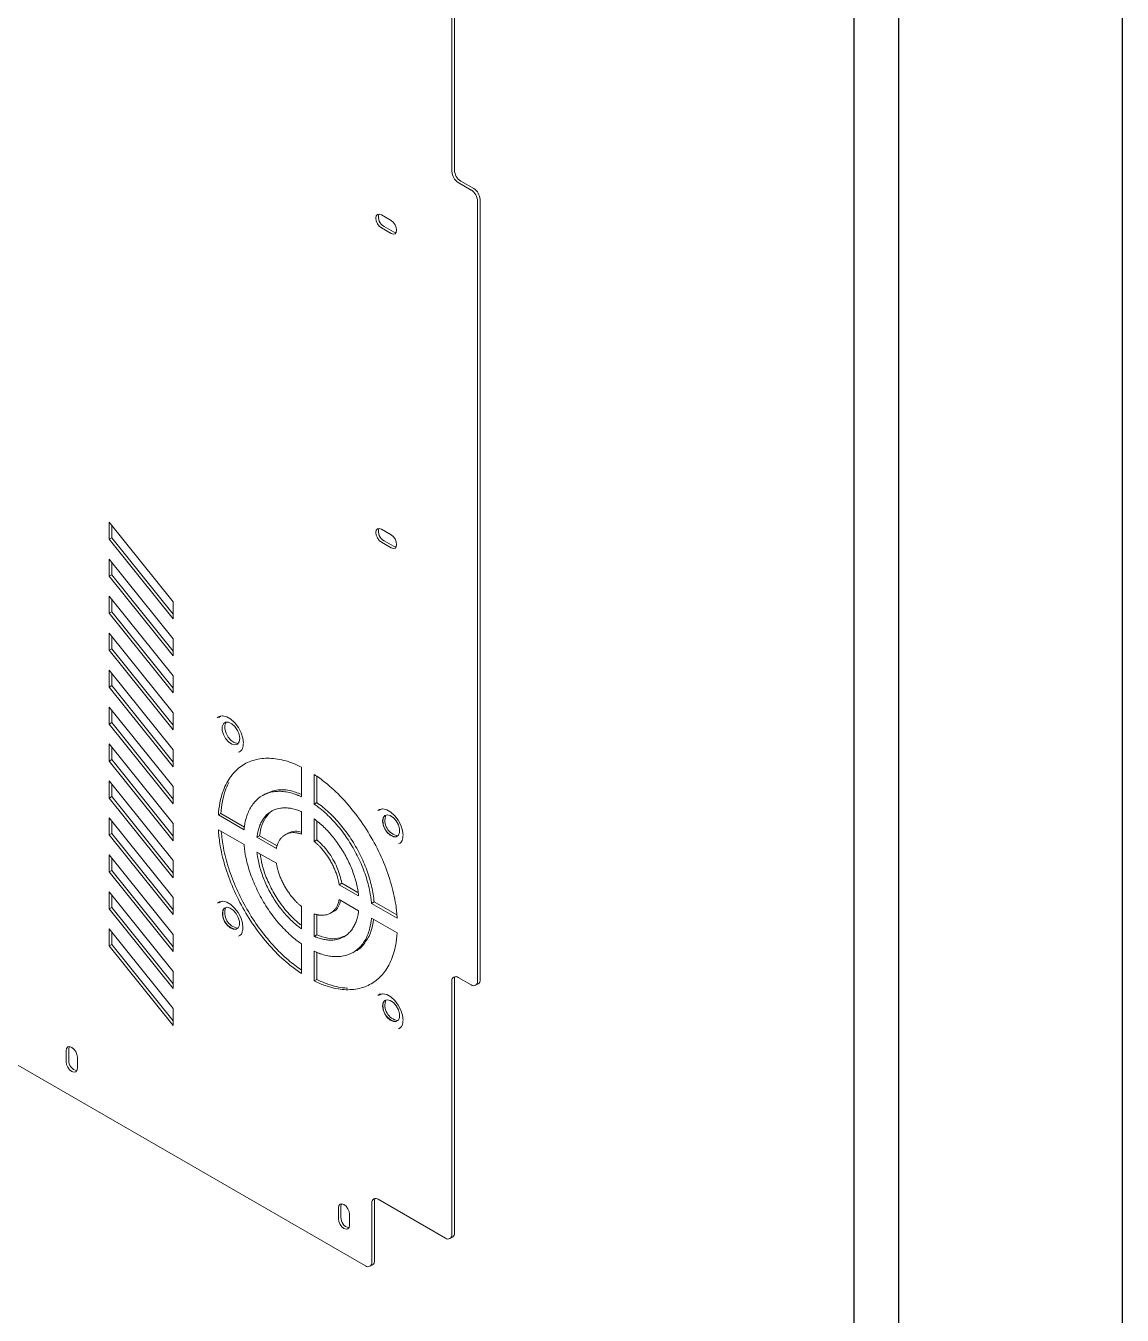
# Model space of a CAD drawing. Header units: millimetres. Extents: x 2 to 295, y 1 to 209.
# Drawn here: x 270.9 to 295.11, y 51.37 to 79.85 of the extents above; entities that cross this region are included whole.
import ezdxf

# ---------------------------------------------------------------- set-up
doc = ezdxf.new("R2010")
doc.units = ezdxf.units.MM
doc.layers.add('SLD-0', color=179, linetype='Continuous')

msp = doc.modelspace()

# ---------------------------------------------------------------- linework, layer by layer
at = {"color": 7, "linetype": 'Continuous', "lineweight": 15}
for p, q in [((280.3073, 76.6312), (280.3073, 82.2245)), ((280.3639, 76.6638), (280.3639, 82.2571)), ((280.7315, 76.2229), (280.4487, 76.3862)), ((280.5053, 76.4189), (280.7881, 76.2556)), ((280.873, 58.749), (280.873, 75.978)), ((280.9295, 76.0106), (280.9295, 58.7816)), ((278.9638, 75.5491), (278.7516, 75.6716)), ((278.7516, 75.3858), (278.9638, 75.2633)), ((278.8082, 75.4185), (279.0203, 75.296)), ((274.1555, 67.1276), (272.7412, 68.8869)), ((272.7412, 68.8869), (272.7412, 68.5097)), ((272.7978, 68.8165), (272.7978, 68.5424)), ((278.9638, 68.6085), (278.7516, 68.731)), ((272.7978, 68.5424), (272.7412, 68.5097)), ((272.7412, 68.5097), (274.1555, 66.7504)), ((272.7978, 68.5424), (274.1555, 66.8535)), ((278.7516, 68.4452), (278.9638, 68.3227)), ((278.8082, 68.4779), (279.0203, 68.3554)), ((274.1555, 66.311), (272.7412, 68.0703)), ((272.7412, 68.0703), (272.7412, 67.6932)), ((272.7978, 67.9999), (272.7978, 67.7258)), ((272.7978, 67.7258), (272.7412, 67.6932)), ((272.7412, 67.6932), (274.1555, 65.9339)), ((272.7978, 67.7258), (274.1555, 66.0369)), ((274.1555, 65.4945), (272.7412, 67.2538)), ((272.7412, 67.2538), (272.7412, 66.8766)), ((272.7978, 67.1834), (272.7978, 66.9093)), ((274.1555, 66.7504), (274.1555, 67.1276)), ((272.7978, 66.9093), (272.7412, 66.8766)), ((272.7412, 66.8766), (274.1555, 65.1174)), ((272.7978, 66.9093), (274.1555, 65.2204)), ((274.1555, 64.678), (272.7412, 66.4372)), ((272.7412, 66.4372), (272.7412, 66.0601)), ((272.7978, 66.3669), (272.7978, 66.0927)), ((272.7978, 66.0927), (272.7412, 66.0601)), ((272.7978, 66.0927), (274.1555, 64.4038)), ((274.1555, 65.9339), (274.1555, 66.311)), ((272.7412, 66.0601), (274.1555, 64.3008)), ((274.1555, 63.8614), (272.7412, 65.6207)), ((272.7412, 65.6207), (272.7412, 65.2435)), ((272.7978, 65.5503), (272.7978, 65.2762)), ((272.7978, 65.2762), (272.7412, 65.2435)), ((272.7412, 65.2435), (274.1555, 63.4843)), ((272.7978, 65.2762), (274.1555, 63.5873)), ((274.1555, 65.1174), (274.1555, 65.4945)), ((274.1555, 63.0449), (272.7412, 64.8042)), ((272.7412, 64.8042), (272.7412, 64.427)), ((272.7978, 64.7338), (272.7978, 64.4597)), ((274.1555, 64.3008), (274.1555, 64.678)), ((272.7978, 64.4597), (272.7412, 64.427)), ((272.7412, 64.427), (274.1555, 62.6677)), ((272.7978, 64.4597), (274.1555, 62.7708)), ((274.1555, 62.2283), (272.7412, 63.9876)), ((272.7412, 63.9876), (272.7412, 63.6105)), ((272.7978, 63.9172), (272.7978, 63.6431)), ((274.1555, 63.4843), (274.1555, 63.8614)), ((275.6626, 63.8459), (275.6851, 63.8902)), ((258.9597, 63.6829), (278.3981, 52.4614)), ((272.7978, 63.6431), (272.7412, 63.6105)), ((272.7412, 63.6105), (274.1555, 61.8512)), ((272.7978, 63.6431), (274.1555, 61.9542)), ((276.9839, 63.4787), (276.9839, 62.8231)), ((277.2667, 62.6599), (277.2667, 63.3154)), ((277.3233, 63.2722), (277.3233, 62.6925)), ((274.1555, 61.4118), (272.7412, 63.1711)), ((272.7412, 63.1711), (272.7412, 62.7939)), ((272.7978, 63.1007), (272.7978, 62.8266)), ((274.1555, 62.6677), (274.1555, 63.0449)), ((272.7978, 62.8266), (272.7412, 62.7939)), ((272.7412, 62.7939), (274.1555, 61.0347)), ((272.7978, 62.8266), (274.1555, 61.1377)), ((276.1891, 62.8855), (276.1178, 62.8443)), ((277.3233, 62.6925), (277.2667, 62.6598)), ((275.207, 62.4526), (275.1504, 62.42)), ((275.7182, 62.0922), (275.1504, 62.42)), ((275.207, 62.4526), (275.7281, 62.1518)), ((276.9839, 62.4945), (276.9839, 61.9983)), ((274.1555, 60.5953), (272.7412, 62.3545)), ((272.7412, 62.3545), (272.7412, 61.9774)), ((272.7978, 62.2842), (272.7978, 62.01)), ((274.1555, 61.8512), (274.1555, 62.2283)), ((275.1504, 62.0933), (275.7182, 61.7656)), ((277.2667, 61.835), (277.2667, 62.3312)), ((277.3233, 62.2812), (277.3233, 61.8676)), ((272.7978, 62.01), (272.7412, 61.9774)), ((272.7412, 61.9774), (274.1555, 60.2181)), ((272.7978, 62.01), (274.1555, 60.3211)), ((276.0028, 61.9279), (276.0594, 61.9606)), ((276.4325, 61.6799), (276.0028, 61.9279)), ((276.0594, 61.9606), (276.4498, 61.7352)), ((276.689, 62.0194), (276.6179, 61.9783)), ((277.3233, 61.8676), (277.2667, 61.835)), ((279.1889, 61.8162), (279.2103, 61.8582)), ((274.1555, 59.7787), (272.7412, 61.538)), ((272.7412, 61.538), (272.7412, 61.1608)), ((276.0028, 61.6013), (276.4325, 61.3532)), ((272.7978, 61.4676), (272.7978, 61.1935)), ((274.1555, 61.0347), (274.1555, 61.4118)), ((272.7978, 61.1935), (272.7412, 61.1608)), ((272.7412, 61.1608), (274.1555, 59.4016)), ((272.7978, 61.1935), (274.1555, 59.5046)), ((274.1555, 58.9622), (272.7412, 60.7214)), ((272.7412, 60.7214), (272.7412, 60.3443)), ((277.8181, 60.8799), (277.8747, 60.9126)), ((278.2478, 60.6319), (277.8181, 60.8799)), ((277.8747, 60.9126), (278.2328, 60.7059)), ((272.7978, 60.377), (272.7412, 60.3443)), ((272.7978, 60.6511), (272.7978, 60.377)), ((272.7978, 60.377), (274.1555, 58.6881)), ((274.1555, 60.2181), (274.1555, 60.5953)), ((276.9839, 60.3982), (276.9839, 59.902)), ((277.8181, 60.5533), (278.2478, 60.3053)), ((278.5324, 60.4676), (278.589, 60.5002)), ((279.1002, 60.1398), (278.5324, 60.4676)), ((278.589, 60.5002), (279.091, 60.2105)), ((272.7412, 60.3443), (274.1555, 58.585)), ((277.2667, 59.7387), (277.2667, 60.2349)), ((277.3233, 60.2222), (277.3233, 59.7714)), ((277.6178, 60.2462), (277.6889, 60.2873)), ((278.5324, 60.141), (279.1002, 59.8132)), ((274.1555, 58.1456), (272.7412, 59.9049)), ((272.7412, 59.9049), (272.7412, 59.5278)), ((272.7978, 59.8345), (272.7978, 59.5604)), ((275.6533, 59.7745), (275.6748, 59.8165)), ((272.7978, 59.5604), (272.7412, 59.5278)), ((272.7412, 59.5278), (274.1555, 57.7685)), ((272.7978, 59.5604), (274.1555, 57.8715)), ((274.1555, 59.4016), (274.1555, 59.7787)), ((276.9839, 59.5733), (276.9839, 58.9177)), ((277.3233, 59.7714), (277.2667, 59.7387)), ((277.2667, 58.7545), (277.2667, 59.41)), ((277.3233, 59.3888), (277.3233, 58.7871)), ((278.1176, 59.3801), (278.1889, 59.4213)), ((274.1555, 58.585), (274.1555, 58.9622)), ((277.3233, 58.7871), (277.2667, 58.7545)), ((280.3073, 53.1556), (280.3073, 58.7489)), ((280.3639, 53.1883), (280.3639, 58.7816)), ((280.4487, 58.8306), (280.7315, 58.6673)), ((280.8315, 58.6574), (280.8881, 58.6901)), ((274.1555, 57.7685), (274.1555, 58.1456)), ((279.1889, 57.7335), (279.2103, 57.7755)), ((271.8468, 57.0028), (271.8468, 57.2477)), ((271.7902, 56.9701), (271.7902, 57.2151)), ((272.0377, 56.8272), (272.0377, 57.0722)), ((278.5395, 53.8495), (278.5395, 52.543)), ((278.5961, 53.8822), (278.5961, 52.5757)), ((280.1659, 53.0739), (278.6809, 53.9312)), ((277.8006, 53.7453), (277.8006, 53.5004)), ((277.8572, 53.778), (277.8572, 53.533)), ((278.0481, 53.6025), (278.0481, 53.3575)), ((280.2659, 53.064), (280.3224, 53.0967)), ((278.4981, 52.4515), (278.5547, 52.4841))]:
    msp.add_line(p, q, dxfattribs=at)
at = {"color": 7, "linetype": 'Continuous', "lineweight": 15, "flags": 128}
for points in [[(278.7516, 75.6716), (278.7043, 75.688), (278.6641, 75.6802), (278.6373, 75.6494), (278.6279, 75.6001), (278.6373, 75.54), (278.6641, 75.4782), (278.7043, 75.424), (278.7516, 75.3858)], [(278.9638, 75.2633), (279.0111, 75.2469), (279.0513, 75.2547), (279.0781, 75.2855), (279.0875, 75.3348), (279.0781, 75.3949), (279.0513, 75.4568), (279.0111, 75.5109), (278.9638, 75.5491)], [(279.0203, 75.296), (279.0677, 75.2795), (279.0749, 75.2791)], [(278.7516, 68.731), (278.7043, 68.7474), (278.6641, 68.7396), (278.6373, 68.7088), (278.6279, 68.6595), (278.6373, 68.5994), (278.6641, 68.5376), (278.7043, 68.4834), (278.7516, 68.4452)], [(278.9638, 68.3227), (279.0111, 68.3063), (279.0513, 68.3141), (279.0781, 68.3449), (279.0875, 68.3942), (279.0781, 68.4543), (279.0513, 68.5162), (279.0111, 68.5703), (278.9638, 68.6085)], [(279.0203, 68.3554), (279.0677, 68.3389), (279.0749, 68.3385)], [(275.7039, 64.0062), (275.6908, 64.1176), (275.6525, 64.2364), (275.5922, 64.3516), (275.5147, 64.4539), (275.4263, 64.5349), (275.3342, 64.5881), (275.2458, 64.6091), (275.1683, 64.5963), (275.1236, 64.5675)], [(275.1599, 64.5737), (275.2, 64.5988), (275.2375, 64.6094)], [(275.6227, 64.107), (275.6096, 64.1957), (275.5719, 64.2876), (275.5149, 64.3702), (275.4462, 64.4325), (275.375, 64.466), (275.3111, 64.4661), (275.2629, 64.4329), (275.2371, 64.3709), (275.2371, 64.2884), (275.2629, 64.1965), (275.3111, 64.1077), (275.375, 64.034), (275.4462, 63.9853), (275.5149, 63.9682), (275.5719, 63.985), (275.6096, 64.0335), (275.6227, 64.107)], [(275.322, 64.4687), (275.3195, 64.4656), (275.2937, 64.4035), (275.2937, 64.321), (275.3195, 64.2292), (275.3676, 64.1404), (275.4316, 64.0667), (275.5028, 64.018), (275.5715, 64.0009), (275.5911, 64.0025)], [(279.2288, 61.9713), (279.2161, 62.079), (279.1791, 62.1939), (279.1208, 62.3054), (279.0458, 62.4043), (278.9603, 62.4826), (278.8712, 62.5341), (278.7857, 62.5544), (278.7108, 62.5421), (278.669, 62.5154)], [(278.7071, 62.5231), (278.752, 62.5482), (278.7782, 62.5547)], [(278.7745, 62.2875), (278.7873, 62.3591), (278.8239, 62.4063), (278.8794, 62.4226), (278.9463, 62.406), (279.0156, 62.3586), (279.0778, 62.2868), (279.1247, 62.2004), (279.1498, 62.111), (279.1498, 62.0307), (279.1247, 61.9703), (279.0778, 61.938), (279.0156, 61.9381), (278.9463, 61.9707), (278.8794, 62.0313), (278.8239, 62.1118), (278.7873, 62.2012), (278.7745, 62.2875)], [(278.7828, 62.2983), (278.7959, 62.3718), (278.8033, 62.3868)], [(279.1969, 61.8293), (279.1634, 61.7986), (279.1281, 61.7814)], [(275.6933, 59.9296), (275.6806, 60.0373), (275.6436, 60.1523), (275.5852, 60.2637), (275.5103, 60.3626), (275.4248, 60.4409), (275.3357, 60.4924), (275.2502, 60.5127), (275.1752, 60.5004), (275.1335, 60.4738)], [(275.1716, 60.4814), (275.2165, 60.5065), (275.2427, 60.513)], [(275.239, 60.2458), (275.2518, 60.3174), (275.2884, 60.3646), (275.3439, 60.3809), (275.4108, 60.3643), (275.48, 60.3169), (275.5423, 60.2451), (275.5892, 60.1587), (275.6143, 60.0693), (275.6143, 59.989), (275.5892, 59.9286), (275.5423, 59.8963), (275.48, 59.8964), (275.4108, 59.929), (275.3439, 59.9896), (275.2884, 60.0701), (275.2518, 60.1595), (275.239, 60.2458)], [(275.2473, 60.2566), (275.2604, 60.3301), (275.2678, 60.3451)], [(275.6614, 59.7877), (275.6279, 59.7569), (275.5926, 59.7398)], [(279.2288, 57.8886), (279.2161, 57.9963), (279.1791, 58.1112), (279.1208, 58.2227), (279.0458, 58.3216), (278.9603, 58.3999), (278.8712, 58.4513), (278.7857, 58.4717), (278.7108, 58.4594), (278.669, 58.4327)], [(278.7071, 58.4404), (278.752, 58.4655), (278.7782, 58.4719)], [(278.7745, 58.2048), (278.7873, 58.2764), (278.8239, 58.3235), (278.8794, 58.3399), (278.9463, 58.3233), (279.0156, 58.2759), (279.0778, 58.2041), (279.1247, 58.1177), (279.1498, 58.0283), (279.1498, 57.948), (279.1247, 57.8876), (279.0778, 57.8553), (279.0156, 57.8554), (278.9463, 57.888), (278.8794, 57.9486), (278.8239, 58.029), (278.7873, 58.1185), (278.7745, 58.2048)], [(278.7828, 58.2156), (278.7959, 58.2891), (278.8033, 58.3041)], [(279.1969, 57.7466), (279.1634, 57.7159), (279.1281, 57.6987)], [(272.0377, 57.0722), (272.0282, 57.1323), (272.0014, 57.1942), (271.9613, 57.2483), (271.9139, 57.2865), (271.8666, 57.303), (271.8264, 57.2952), (271.7996, 57.2643), (271.7902, 57.2151)], [(271.8594, 57.3034), (271.8562, 57.297), (271.8468, 57.2477)], [(271.7902, 56.9701), (271.7996, 56.91), (271.8264, 56.8481), (271.8666, 56.794), (271.9139, 56.7558), (271.9613, 56.7393), (272.0014, 56.7471), (272.0282, 56.778), (272.0377, 56.8272)], [(278.0481, 53.6025), (278.0387, 53.6626), (278.0118, 53.7244), (277.9717, 53.7786), (277.9243, 53.8168), (277.877, 53.8333), (277.8368, 53.8255), (277.81, 53.7946), (277.8006, 53.7453)], [(277.8698, 53.8336), (277.8666, 53.8272), (277.8572, 53.778)], [(277.8006, 53.5004), (277.81, 53.4402), (277.8368, 53.3784), (277.877, 53.3243), (277.9243, 53.286), (277.9717, 53.2696), (278.0118, 53.2774), (278.0387, 53.3083), (278.0481, 53.3575)]]:
    msp.add_lwpolyline(points, dxfattribs=at)
at = {"color": 7, "linetype": 'Continuous', "lineweight": 15}
for centre, radius, start, end in [((280.6143, 76.6451), 0.3074, 182.60548, 237.39452), ((280.6709, 76.6778), 0.3074, 182.60548, 237.39452), ((280.5659, 75.964), 0.3074, 2.60548, 57.39452), ((280.6225, 75.9967), 0.3074, 2.60548, 57.39452), ((278.9099, 75.6181), 0.2241, 161.71516, 243.01191), ((278.9099, 68.6775), 0.2241, 161.71516, 243.01191), ((275.551, 63.9543), 0.153, 288.09711, 321.49385), ((279.1699, 62.2972), 0.3414, 159.13008, 260.86454), ((279.1398, 62.2841), 0.3572, 177.72542, 257.77155), ((275.6344, 60.2556), 0.3414, 159.13008, 260.86454), ((275.6042, 60.2424), 0.3572, 177.72551, 257.7711), ((280.3935, 58.7629), 0.0873, 50.79671, 189.21404), ((280.486, 58.787), 0.1222, 149.10044, 182.53414), ((280.7868, 58.735), 0.0873, 230.79671, 9.21404), ((280.8344, 58.7695), 0.0959, 304.05635, 7.25583), ((279.1398, 58.2014), 0.3572, 177.72554, 257.77093), ((279.1699, 58.2145), 0.3414, 159.13009, 260.86453), ((272.0705, 56.991), 0.2241, 176.98732, 258.28042), ((278.6257, 53.8635), 0.0873, 50.79671, 189.21404), ((278.7182, 53.8876), 0.1222, 149.10044, 182.53414), ((278.0809, 53.5212), 0.2241, 176.98732, 258.28042), ((280.2211, 53.1416), 0.0873, 230.79671, 9.21404), ((280.2687, 53.1762), 0.0959, 304.05635, 7.25583), ((278.4533, 52.5291), 0.0873, 230.79671, 9.21404), ((278.5009, 52.5636), 0.0959, 304.05635, 7.25583)]:
    msp.add_arc(centre, radius, start, end, dxfattribs=at)
for points, knots in [([(275.6995, 63.993), (275.6991, 63.9772), (275.698, 63.936), (275.6874, 63.9048), (275.6809, 63.8856)], [0, 0, 0, 0, 0.382798, 1, 1, 1, 1]), ([(276.9839, 63.4787), (276.9017, 63.5193), (276.6912, 63.6081), (276.3627, 63.6827), (276.0182, 63.6689), (275.7163, 63.5571), (275.4685, 63.3515), (275.2843, 63.0599), (275.1847, 62.7382), (275.1564, 62.5115), (275.1505, 62.4199)], [0.26137789, 0.26137789, 0.26137789, 0.26137789, 0.28125, 0.3125, 0.34375, 0.375, 0.40625, 0.4375, 0.46875, 0.48862211, 0.48862211, 0.48862211, 0.48862211]), ([(279.1001, 60.1398), (279.0942, 60.2382), (279.0659, 60.4976), (278.9663, 60.9344), (278.7821, 61.4385), (278.5343, 61.9303), (278.2324, 62.3908), (277.8879, 62.8023), (277.5594, 63.1069), (277.3489, 63.2612), (277.2667, 63.3154)], [0.01137789, 0.01137789, 0.01137789, 0.01137789, 0.03125, 0.0625, 0.09375, 0.125, 0.15625, 0.1875, 0.21875, 0.23862211, 0.23862211, 0.23862211, 0.23862211]), ([(275.3809, 63.1388), (275.3711, 63.1196), (275.31, 62.9928), (275.2413, 62.7708), (275.2129, 62.5441), (275.207, 62.4526)], [0.431811055, 0.431811055, 0.431811055, 0.431811055, 0.4375, 0.46875, 0.488622109, 0.488622109, 0.488622109, 0.488622109]), ([(276.9839, 62.8231), (276.9749, 62.8272), (276.9569, 62.8354), (276.9299, 62.8469), (276.903, 62.8578), (276.8762, 62.8681), (276.8129, 62.8908), (276.7141, 62.9193), (276.5833, 62.9407), (276.4576, 62.9447), (276.2987, 62.9264), (276.1188, 62.8598), (275.9713, 62.7373), (275.8761, 62.6089), (275.8167, 62.498), (275.7698, 62.374), (275.7436, 62.2683), (275.7299, 62.1892), (275.7231, 62.1414), (275.7198, 62.1086), (275.7182, 62.0922)], [0, 0, 0, 0, 0.0140226, 0.0280517, 0.0420926, 0.0561504, 0.0702303, 0.1418776, 0.213545, 0.2851923, 0.3568597, 0.5000009, 0.6431422, 0.7147894, 0.7864569, 0.8581041, 0.9297716, 0.9532206, 0.9766221, 1, 1, 1, 1]), ([(276.182, 62.8813), (276.2632, 62.916), (276.4256, 62.9855), (276.7037, 62.9795), (276.8968, 62.9069), (276.9839, 62.8742)], [0, 0, 0, 0, 0.3544811, 0.7090872, 1, 1, 1, 1]), ([(278.5324, 60.4676), (278.5315, 60.4785), (278.5296, 60.5004), (278.526, 60.5336), (278.522, 60.567), (278.5175, 60.6006), (278.5055, 60.6806), (278.4808, 60.8089), (278.434, 60.9871), (278.3746, 61.1665), (278.2793, 61.4049), (278.1318, 61.6978), (277.9519, 61.972), (277.7931, 62.1737), (277.6674, 62.3148), (277.5365, 62.4445), (277.4319, 62.5352), (277.3566, 62.5944), (277.3118, 62.6282), (277.2817, 62.6493), (277.2667, 62.6599)], [0, 0, 0, 0, 0.0140233, 0.0280528, 0.0420937, 0.0561511, 0.0702303, 0.1418776, 0.213545, 0.2851923, 0.3568597, 0.5000009, 0.6431422, 0.7147894, 0.7864569, 0.8581041, 0.9297716, 0.9532206, 0.9766221, 1, 1, 1, 1]), ([(278.589, 60.5002), (278.5845, 60.555), (278.5641, 60.7244), (278.4969, 61.0191), (278.3653, 61.3792), (278.1883, 61.7304), (277.9726, 62.0594), (277.7266, 62.3533), (277.505, 62.5589), (277.3684, 62.6612), (277.3233, 62.6925)], [0.0159422, 0.0159422, 0.0159422, 0.0159422, 0.03125, 0.0625, 0.09375, 0.125, 0.15625, 0.1875, 0.21875, 0.2340578, 0.2340578, 0.2340578, 0.2340578]), ([(276.9839, 62.4945), (276.975, 62.4982), (276.9574, 62.5057), (276.9309, 62.516), (276.877, 62.5355), (276.7963, 62.5587), (276.6917, 62.5759), (276.5911, 62.579), (276.4641, 62.5644), (276.3201, 62.5112), (276.2021, 62.4131), (276.1259, 62.3104), (276.0784, 62.2217), (276.0409, 62.1225), (276.0197, 62.0366), (276.0082, 61.9707), (276.0046, 61.9422), (276.0028, 61.9279)], [0, 0, 0, 0, 0.017919, 0.0358611, 0.0538364, 0.1282141, 0.2026179, 0.2769955, 0.3513993, 0.5000007, 0.6486021, 0.7229798, 0.7973836, 0.8717613, 0.9461651, 0.9731109, 1, 1, 1, 1]), ([(276.0594, 61.9606), (276.0748, 62.0463), (276.1055, 62.2177), (276.2223, 62.405), (276.3173, 62.5124), (276.3819, 62.5349), (276.3819, 62.5349)], [0, 0, 0, 0, 0.3332924, 0.666585, 0.9998778, 1, 1, 1, 1]), ([(275.1505, 62.0933), (275.1564, 61.995), (275.1847, 61.7356), (275.2843, 61.2988), (275.4685, 60.7947), (275.7163, 60.3029), (276.0182, 59.8424), (276.3627, 59.4309), (276.6912, 59.1263), (276.9017, 58.972), (276.9839, 58.9178)], [0.51137789, 0.51137789, 0.51137789, 0.51137789, 0.53125, 0.5625, 0.59375, 0.625, 0.65625, 0.6875, 0.71875, 0.73862211, 0.73862211, 0.73862211, 0.73862211]), ([(278.2478, 60.6319), (278.2466, 60.6428), (278.2443, 60.6646), (278.24, 60.6976), (278.2299, 60.7657), (278.2097, 60.8704), (278.1722, 61.013), (278.1247, 61.1565), (278.0485, 61.3472), (277.9305, 61.5816), (277.7866, 61.8009), (277.6595, 61.9623), (277.559, 62.0752), (277.4543, 62.1789), (277.3693, 62.2525), (277.3065, 62.3019), (277.28, 62.3214), (277.2667, 62.3312)], [0, 0, 0, 0, 0.0179197, 0.0358618, 0.0538364, 0.128214, 0.2026178, 0.2769955, 0.3513993, 0.5000007, 0.6486021, 0.7229798, 0.7973836, 0.8717613, 0.9461651, 0.9731109, 1, 1, 1, 1]), ([(276.9839, 58.9937), (276.8859, 59.0646), (276.6709, 59.2202), (276.3551, 59.5371), (276.0466, 59.9163), (275.7745, 60.3365), (275.5466, 60.7823), (275.3724, 61.239), (275.2559, 61.6711), (275.2286, 61.9351), (275.2162, 62.0554)], [0, 0, 0, 0, 0.1091308, 0.2394198, 0.369709, 0.4999983, 0.6302876, 0.7605768, 0.8908658, 1, 1, 1, 1]), ([(276.9839, 61.9983), (276.9765, 62.0007), (276.9618, 62.0056), (276.94, 62.0117), (276.9183, 62.017), (276.8969, 62.0214), (276.8757, 62.0248), (276.8402, 62.0291), (276.7914, 62.0306), (276.7318, 62.0238), (276.676, 62.0082), (276.6245, 61.984), (276.5778, 61.9515), (276.5364, 61.9109), (276.5007, 61.8627), (276.4744, 61.8138), (276.4557, 61.7671), (276.4423, 61.725), (276.4358, 61.6949), (276.4325, 61.6799)], [0, 0, 0, 0, 0.0273371, 0.0546256, 0.0818934, 0.1091684, 0.1364784, 0.1638513, 0.2478675, 0.3319309, 0.415947, 0.5000105, 0.5840266, 0.6680901, 0.7521062, 0.8361696, 0.8908057, 0.9453415, 1, 1, 1, 1]), ([(276.6819, 62.0153), (276.7342, 62.0383), (276.8234, 62.0776), (276.9369, 62.051), (276.9839, 62.0399)], [0, 0, 0, 0, 0.5855488, 1, 1, 1, 1]), ([(277.8181, 60.8799), (277.8166, 60.8893), (277.8134, 60.9081), (277.8078, 60.9366), (277.8016, 60.9652), (277.7946, 60.9939), (277.787, 61.0229), (277.773, 61.072), (277.7499, 61.1415), (277.7142, 61.231), (277.6728, 61.3194), (277.6261, 61.4058), (277.5746, 61.4894), (277.5188, 61.5694), (277.4592, 61.6451), (277.4037, 61.7075), (277.3539, 61.7579), (277.3108, 61.7982), (277.2814, 61.8227), (277.2667, 61.835)], [0, 0, 0, 0, 0.0273371, 0.0546256, 0.0818934, 0.1091684, 0.1364784, 0.1638513, 0.2478675, 0.3319309, 0.415947, 0.5000105, 0.5840266, 0.6680901, 0.7521062, 0.8361696, 0.8908057, 0.9453415, 1, 1, 1, 1]), ([(277.8747, 60.9126), (277.8657, 60.9688), (277.8388, 61.0857), (277.7736, 61.2642), (277.6851, 61.4398), (277.5773, 61.6043), (277.4553, 61.75), (277.3675, 61.8317), (277.3233, 61.8676)], [0.03204712, 0.03204712, 0.03204712, 0.03204712, 0.0625, 0.09375, 0.125, 0.15625, 0.1875, 0.21795288, 0.21795288, 0.21795288, 0.21795288]), ([(279.2245, 61.9581), (279.224, 61.9426), (279.2229, 61.9024), (279.2125, 61.8723), (279.2061, 61.8537)], [0, 0, 0, 0, 0.3849069, 1, 1, 1, 1]), ([(275.7182, 61.7656), (275.7191, 61.7547), (275.721, 61.7328), (275.7246, 61.6996), (275.7286, 61.6662), (275.7331, 61.6326), (275.7451, 61.5526), (275.7698, 61.4243), (275.8166, 61.2461), (275.876, 61.0667), (275.9713, 60.8283), (276.1188, 60.5354), (276.2987, 60.2611), (276.4575, 60.0595), (276.5832, 59.9183), (276.7141, 59.7887), (276.8187, 59.698), (276.894, 59.6387), (276.9389, 59.605), (276.9689, 59.5839), (276.9839, 59.5733)], [0, 0, 0, 0, 0.0140226, 0.0280517, 0.0420926, 0.0561504, 0.0702303, 0.1418776, 0.213545, 0.2851923, 0.3568597, 0.5000009, 0.6431422, 0.7147894, 0.7864569, 0.8581041, 0.9297716, 0.9532206, 0.9766221, 1, 1, 1, 1]), ([(276.0028, 61.6013), (276.004, 61.5904), (276.0063, 61.5686), (276.0107, 61.5356), (276.0207, 61.4675), (276.0409, 61.3627), (276.0784, 61.2202), (276.1259, 61.0767), (276.2021, 60.886), (276.3201, 60.6516), (276.464, 60.4322), (276.5911, 60.2709), (276.6916, 60.158), (276.7963, 60.0542), (276.8813, 59.9807), (276.9441, 59.9313), (276.9706, 59.9117), (276.9839, 59.902)], [0, 0, 0, 0, 0.017919, 0.0358611, 0.0538364, 0.1282141, 0.2026179, 0.2769955, 0.3513993, 0.5000007, 0.6486021, 0.7229798, 0.7973836, 0.8717613, 0.9461651, 0.9731109, 1, 1, 1, 1]), ([(276.9839, 59.983), (276.9214, 60.0333), (276.7775, 60.1492), (276.5711, 60.391), (276.375, 60.6833), (276.2199, 60.9993), (276.1136, 61.2989), (276.0853, 61.4816), (276.0729, 61.5608)], [0, 0, 0, 0, 0.1384448, 0.31922063, 0.49999656, 0.68077249, 0.86154832, 1, 1, 1, 1]), ([(276.4325, 61.3532), (276.4341, 61.3438), (276.4372, 61.325), (276.4428, 61.2966), (276.449, 61.268), (276.456, 61.2392), (276.4636, 61.2103), (276.4776, 61.1612), (276.5007, 61.0916), (276.5364, 61.0022), (276.5778, 60.9138), (276.6245, 60.8274), (276.676, 60.7438), (276.7318, 60.6637), (276.7914, 60.588), (276.8469, 60.5257), (276.8967, 60.4753), (276.9399, 60.435), (276.9692, 60.4105), (276.9839, 60.3982)], [0, 0, 0, 0, 0.0273371, 0.0546256, 0.0818934, 0.1091684, 0.1364784, 0.1638513, 0.2478675, 0.3319309, 0.415947, 0.5000105, 0.5840266, 0.6680901, 0.7521062, 0.8361696, 0.8908057, 0.9453415, 1, 1, 1, 1]), ([(277.2667, 60.2349), (277.2741, 60.2325), (277.2888, 60.2276), (277.3106, 60.2215), (277.3323, 60.2162), (277.3537, 60.2118), (277.3749, 60.2084), (277.4104, 60.2041), (277.4592, 60.2026), (277.5188, 60.2094), (277.5746, 60.225), (277.6261, 60.2492), (277.6728, 60.2817), (277.7142, 60.3223), (277.7499, 60.3705), (277.7762, 60.4194), (277.7949, 60.4661), (277.8083, 60.5082), (277.8148, 60.5383), (277.8181, 60.5533)], [0, 0, 0, 0, 0.0273371, 0.0546256, 0.0818934, 0.1091684, 0.1364784, 0.1638513, 0.2478675, 0.3319309, 0.415947, 0.5000105, 0.5840266, 0.6680901, 0.7521062, 0.8361696, 0.8908057, 0.9453415, 1, 1, 1, 1]), ([(277.8542, 60.5325), (277.8395, 60.4878), (277.804, 60.38), (277.7369, 60.2987), (277.6818, 60.2832), (277.6818, 60.2832)], [0, 0, 0, 0, 0.4143338, 0.9998387, 1, 1, 1, 1]), ([(277.2667, 59.7387), (277.2756, 59.735), (277.2932, 59.7275), (277.3197, 59.7172), (277.3736, 59.6977), (277.4543, 59.6744), (277.5589, 59.6573), (277.6595, 59.6541), (277.7866, 59.6688), (277.9305, 59.722), (278.0485, 59.82), (278.1247, 59.9228), (278.1722, 60.0115), (278.2097, 60.1107), (278.2309, 60.1966), (278.2424, 60.2625), (278.246, 60.291), (278.2478, 60.3053)], [0, 0, 0, 0, 0.017919, 0.0358611, 0.0538364, 0.1282141, 0.2026179, 0.2769955, 0.3513993, 0.5000007, 0.6486021, 0.7229798, 0.7973836, 0.8717613, 0.946165, 0.9731117, 1, 1, 1, 1]), ([(277.2667, 59.41), (277.2757, 59.4059), (277.2937, 59.3978), (277.3207, 59.3863), (277.3476, 59.3754), (277.3744, 59.3651), (277.4377, 59.3424), (277.5365, 59.3139), (277.6673, 59.2925), (277.793, 59.2885), (277.9519, 59.3068), (278.1318, 59.3733), (278.2793, 59.4959), (278.3746, 59.6243), (278.4339, 59.7352), (278.4808, 59.8592), (278.507, 59.9649), (278.5207, 60.044), (278.5275, 60.0918), (278.5308, 60.1246), (278.5324, 60.141)], [0, 0, 0, 0, 0.0140226, 0.0280517, 0.0420926, 0.0561504, 0.0702303, 0.1418776, 0.213545, 0.2851923, 0.3568597, 0.5000009, 0.6431421, 0.7147894, 0.7864568, 0.8581041, 0.9297715, 0.9532217, 0.9766231, 1, 1, 1, 1]), ([(278.5767, 60.1154), (278.5619, 60.023), (278.529, 59.8178), (278.3877, 59.5876), (278.266, 59.4458), (278.1818, 59.4172), (278.1818, 59.4172)], [0, 0, 0, 0, 0.29084731, 0.64536096, 0.99987482, 1, 1, 1, 1]), ([(275.6889, 59.9164), (275.6885, 59.9009), (275.6874, 59.8608), (275.677, 59.8306), (275.6706, 59.812)], [0, 0, 0, 0, 0.3849069, 1, 1, 1, 1]), ([(277.2667, 58.7545), (277.3489, 58.7138), (277.5594, 58.625), (277.8879, 58.5505), (278.2324, 58.5642), (278.5343, 58.6761), (278.7821, 58.8817), (278.9663, 59.1732), (279.0659, 59.495), (279.0942, 59.7217), (279.1001, 59.8132)], [0.76137789, 0.76137789, 0.76137789, 0.76137789, 0.78125, 0.8125, 0.84375, 0.875, 0.90625, 0.9375, 0.96875, 0.98862211, 0.98862211, 0.98862211, 0.98862211]), ([(277.9818, 59.7636), (277.9194, 59.7364), (277.7945, 59.6822), (277.5678, 59.6848), (277.4048, 59.7425), (277.3233, 59.7714)], [0, 0, 0, 0, 0.333252, 0.6666261, 1, 1, 1, 1]), ([(277.3233, 58.7871), (277.4055, 58.7465), (277.616, 58.6577), (277.8425, 58.6063), (277.983, 58.5958), (278.0044, 58.5947)], [0.761377888, 0.761377888, 0.761377888, 0.761377888, 0.78125, 0.8125, 0.818188944, 0.818188944, 0.818188944, 0.818188944]), ([(279.2245, 57.8754), (279.224, 57.8599), (279.2229, 57.8197), (279.2125, 57.7896), (279.2061, 57.771)], [0, 0, 0, 0, 0.3849069, 1, 1, 1, 1])]:
    msp.add_open_spline(points, degree=3, knots=knots, dxfattribs=at)
at = {"layer": 'SLD-0'}
for p, q in [((295.1066, 208.6737), (295.1066, 1.2938)), ((289.1814, 197.811), (289.1814, 7.2189))]:
    msp.add_line(p, q, dxfattribs=at)
at = {"layer": 'SLD-0', "color": 6, "linetype": 'Continuous'}
msp.add_line((290.1689, 198.7985), (290.1689, 6.2314), dxfattribs=at)

doc.saveas('drawing.dxf')
